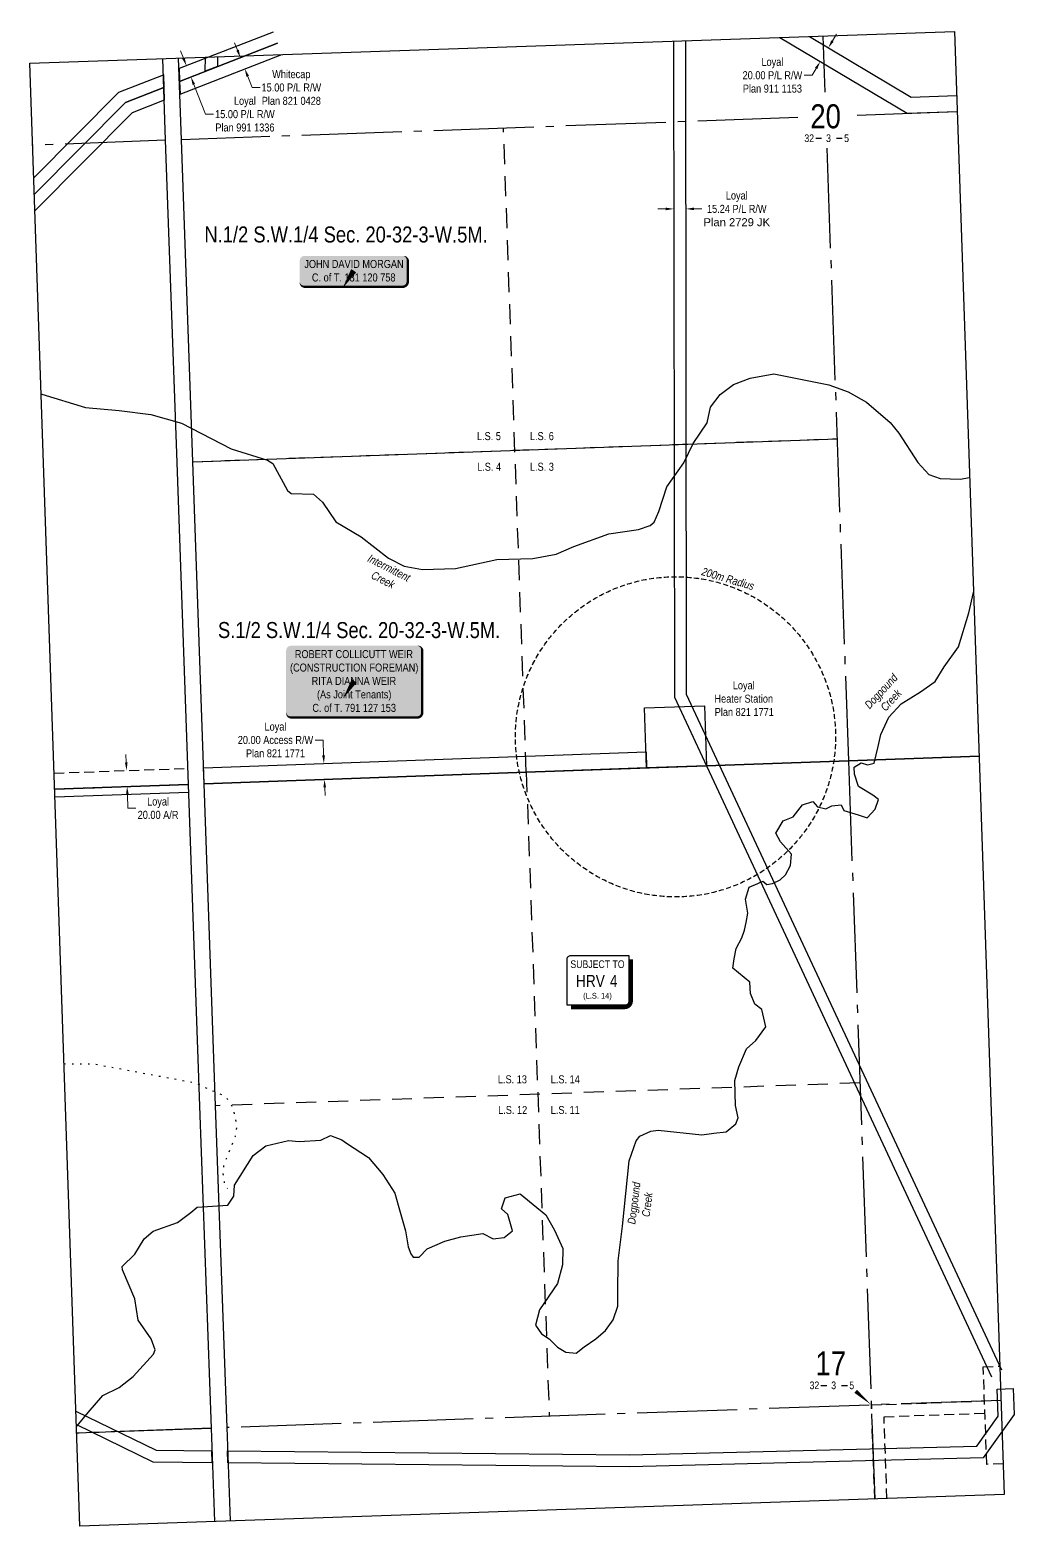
# Model space of a CAD drawing. Extents: x 679029 to 683305, y 5733976 to 5737714.
# Drawn here: x 679029 to 680259, y 5735648 to 5737517 of the extents above; entities that cross this region are included whole.
import ezdxf
from ezdxf.enums import TextEntityAlignment as Align

# ---------------------------------------------------------------- set-up
doc = ezdxf.new("R2010")
doc.units = 0
doc.header["$LTSCALE"] = 5
doc.header["$PDSIZE"] = 0.5
for name, pattern in [('foc-ACCESSROAD', [3.75, 2.5, -1.25]), ('foc-LSD', [8, 5, -3]), ('foc-QUARTERLINE', [33, 25, -3, 2, -3]), ('foc-TIELINE', [1.875, 1.25, -0.625]), ('foc-WHEELTRACKS', [2, 0.4, -1.6])]:
    doc.linetypes.add(name, pattern=pattern)
doc.layers.get('Defpoints').update_dxf_attribs({"color": 9})
for name, color, linetype in [('10', 1, 'Continuous'), ('9', 3, 'Continuous'), ('AS-OWNER', 7, 'Continuous'), ('AS-PHOTO', 7, 'Continuous'), ('C-AR', 13, 'foc-ACCESSROAD'), ('C-RW', 13, 'Continuous'), ('C-SYMBOL', 7, 'Continuous'), ('C-WS', 13, 'foc-ACCESSROAD'), ('CG-NOTES', 7, 'Continuous'), ('CTW', 7, 'Continuous'), ('F-RW', 190, 'Continuous'), ('L-SEC', 7, 'Continuous'), ('L-SECLBL', 7, 'Continuous'), ('L-SECQ', 8, 'foc-QUARTERLINE'), ('L-SECTION-LSD', 7, 'foc-LSD'), ('L-TITLEDB', 4, 'Continuous'), ('P-BUFFER-PURPLE', 187, 'foc-TIELINE'), ('P-BUFFER-PURPLE-T', 187, 'Continuous'), ('T-CREEK', 160, 'Continuous'), ('T-WATER-P3', 160, 'foc-WHEELTRACKS'), ('T-WATER-T', 170, 'Continuous')]:
    doc.layers.add(name, color=color, linetype=linetype)
for name, color, linetype, lineweight in [('C-AR-T', 13, 'Continuous', 9), ('C-RW-T', 13, 'Continuous', 9), ('C-WS-T', 13, 'Continuous', 9), ('F-RW-T', 190, 'Continuous', 9)]:
    doc.layers.add(name, color=color, linetype=linetype, lineweight=lineweight)
doc.styles.add('100L', font='ARIALN.TTF', dxfattribs={"height": 11})
doc.styles.add('175L', font='ARIALN.TTF', dxfattribs={"height": 20})
doc.styles.add('80', font='ARIALN.TTF', dxfattribs={"height": 10})
doc.styles.add('80CG', font='ARIALN.TTF', dxfattribs={"height": 10})
doc.styles.add('80L', font='ARIALN.TTF', dxfattribs={"height": 10})
doc.styles.add('foc-LtypeFont', font='ARIALN.TTF', dxfattribs={"height": 7.35})
doc.styles.add('HRV', font='ARIALN.TTF', dxfattribs={"height": 3})
doc.styles.add('SIMPLEX', font='ARIALN.TTF')
doc.linetypes.add('foc-TOPO-flowdirection-NOLINE', pattern='A,0,[">",foc-LtypeFont,S=0.3,R=0,X=0,Y=-0.945],-20,[">",foc-LtypeFont,S=0.3,R=0,X=0,Y=-0.945],0', length=20)
doc.dimstyles.new('Compass 5 000', dxfattribs={"dimscale": 5, "dimtxt": 9, "dimasz": 2, "dimexe": 0.2, "dimexo": 0.0625, "dimgap": 0.5, "dimtad": 0, "dimtih": 1, "dimtoh": 1, "dimzin": 0, "dimdsep": 46, "dimtxsty": '80CG', "dimcen": 0.1, "dimse1": 1, "dimse2": 1, "dimclrd": 256, "dimclrt": 256, "dimaunit": 1, "dimadec": 4, "dimazin": 0, "dimtfac": 0.06, "dimtofl": 0, "dimtmove": 0, "dimatfit": 1, "dimfxl": 0.2, "dimtolj": 1, "dimtzin": 0, "dimlwd": -1, "dimarcsym": 0})
picture_1 = doc.add_image_def('image1.jpg', size_in_pixel=(3412, 5400))

# ---------------------------------------------------------------- blocks, each defined once
blk = doc.blocks.new('L-SECLBL')
at = {"layer": '9', "color": 7}
for p, q in [((-5.1, -27.8), (-12.3, -27.8)), ((20.7, -27.8), (13.5, -27.8))]:
    blk.add_line(p, q, dxfattribs=at)
at = {"layer": '10', "color": 2, "style": 'SIMPLEX'}
blk.add_attdef('SEC', text='', height=30, dxfattribs=at).set_placement((0, 0), align=Align.MIDDLE)
at = {"layer": '10', "color": 5, "style": '80L'}
blk.add_attdef('TWP', text='', height=9.5, dxfattribs=at).set_placement((-14.4, -27.4), align=Align.MIDDLE_RIGHT)
blk.add_attdef('RGE', text='', height=9.5, dxfattribs=at).set_placement((3.6, -27.4), align=Align.MIDDLE_CENTER)
blk.add_attdef('MER', text='', height=9.5, dxfattribs=at).set_placement((23.2, -27.4), align=Align.MIDDLE_LEFT)
blk = doc.blocks.new('HRV')
blk.add_lwpolyline([(-35.1, 31.6), (37.2, 31.6), (37.2, -25.5, -0.414214), (32.2, -30.5), (-40.1, -30.5), (-40.1, 26.6, -0.414214)], format="xyb", close=True)
at = {"const_width": 5, "flags": 128}
blk.add_lwpolyline([(-35.1, -33), (32.2, -33, 0.414214), (39.7, -25.5), (39.7, 26.6)], format="xyb", dxfattribs=at)
at = {"style": '80L'}
blk.add_text('SUBJECT TO', height=9.5, dxfattribs=at).set_placement((-2, 13.1), align=Align.BOTTOM_CENTER)
blk.add_attdef('(N.W.1/4 00)', text='', height=7.12, dxfattribs=at).set_placement((-2, -24.4), align=Align.BOTTOM_CENTER)
at = {"layer": 'CTW', "color": 3, "style": 'HRV'}
blk.add_text('HRV', height=15, dxfattribs=at).set_placement((-10.9, -0.2), align=Align.MIDDLE_CENTER)
blk.add_attdef('0', text='', height=15, dxfattribs=at).set_placement((18.3, -0.2), align=Align.MIDDLE_CENTER)
blk = doc.blocks.new('*D672')
at = {"layer": 'C-RW-T', "color": 255, "transparency": 16777216}
for p, q in [((680031.8, 5737503.4), (680036.9, 5737512)), ((680011.4, 5737469.1), (680006.2, 5737460.5)), ((680006.2, 5737460.5), (679996.2, 5737460.5))]:
    blk.add_line(p, q, dxfattribs=at)
for points in [[(680030.3, 5737504.2), (680033.2, 5737502.5), (680026.6, 5737494.8)], [(680009.9, 5737470), (680012.8, 5737468.3), (680016.5, 5737477.7)]]:
    blk.add_solid(points, dxfattribs=at)
at = {"layer": 'Defpoints', "color": 0, "transparency": 16777216}
for p in [(680016.5, 5737500.8), (680006.4, 5737483.7), (680016.5, 5737477.7)]:
    blk.add_point(p, dxfattribs=at)
at = {"layer": 'C-RW-T', "color": 255, "transparency": 16777216, "insert": (679956.7, 5737460.5), "char_height": 10, "attachment_point": 5, "style": '80CG'}
blk.add_mtext('\\A1;Loyal\\P20.00 P/L R/W\\PPlan 911 1153', dxfattribs=at)
blk = doc.blocks.new('*D673')
at = {"layer": 'C-RW-T', "color": 255, "transparency": 16777216}
for p, q in [((679823.5, 5737293.6), (679813.5, 5737293.6)), ((679858.7, 5737293.6), (679868.7, 5737293.6))]:
    blk.add_line(p, q, dxfattribs=at)
for points in [[(679823.5, 5737295.2), (679823.5, 5737291.9), (679833.5, 5737293.6)], [(679858.7, 5737295.3), (679858.7, 5737292), (679848.7, 5737293.6)]]:
    blk.add_solid(points, dxfattribs=at)
at = {"layer": 'Defpoints', "color": 0, "transparency": 16777216}
for p in [(679848.7, 5737293.6), (679833.5, 5737282.3), (679848.7, 5737282.3)]:
    blk.add_point(p, dxfattribs=at)
at = {"layer": 'C-RW-T', "color": 255, "transparency": 16777216, "insert": (679912.2, 5737293.6), "char_height": 10, "attachment_point": 5, "style": '80CG'}
blk.add_mtext('\\A1;Loyal\\P15.24 P/L R/W\\P{\\fArial TUR|b0|i0|c0|p34;Plan 2729 JK}', dxfattribs=at)
blk = doc.blocks.new('*D674')
at = {"layer": 'Defpoints', "color": 0, "transparency": 16777216}
for p in [(679280.4, 5737477.9), (679285.9, 5737464), (679297.5, 5737468.5)]:
    blk.add_point(p, dxfattribs=at)
at = {"layer": 'F-RW-T', "color": 255, "transparency": 16777216}
for p, q in [((679288.4, 5737491.8), (679284.8, 5737501.1)), ((679301.1, 5737459.2), (679306.5, 5737445.2)), ((679306.5, 5737445.2), (679316.5, 5737445.2))]:
    blk.add_line(p, q, dxfattribs=at)
for points in [[(679290, 5737492.4), (679286.9, 5737491.2), (679292, 5737482.4)], [(679302.7, 5737459.8), (679299.5, 5737458.6), (679297.5, 5737468.5)]]:
    blk.add_solid(points, dxfattribs=at)
at = {"layer": 'F-RW-T', "color": 255, "transparency": 16777216, "insert": (679355.6, 5737445.2), "char_height": 10, "attachment_point": 5, "style": '80CG'}
blk.add_mtext('\\A1;Whitecap\\P15.00 P/L R/W\\PPlan 821 0428', dxfattribs=at)
blk = doc.blocks.new('*D675')
at = {"layer": 'C-RW-T', "color": 255, "transparency": 16777216}
for p, q in [((679220.9, 5737481.7), (679217.2, 5737491)), ((679233.8, 5737449.2), (679248.5, 5737411.9)), ((679248.5, 5737411.9), (679258.5, 5737411.9))]:
    blk.add_line(p, q, dxfattribs=at)
for points in [[(679222.4, 5737482.3), (679219.3, 5737481), (679224.6, 5737472.4)], [(679235.3, 5737449.8), (679232.2, 5737448.6), (679230.1, 5737458.5)]]:
    blk.add_solid(points, dxfattribs=at)
at = {"layer": 'Defpoints', "color": 0, "transparency": 16777216}
for p in [(679229.6, 5737474.3), (679230.1, 5737458.5), (679235.1, 5737460.4)]:
    blk.add_point(p, dxfattribs=at)
at = {"layer": 'C-RW-T', "color": 255, "transparency": 16777216, "insert": (679297.6, 5737411.9), "char_height": 10, "attachment_point": 5, "style": '80CG'}
blk.add_mtext('\\A1;Loyal\\P15.00 P/L R/W\\PPlan 991 1336', dxfattribs=at)
blk = doc.blocks.new('*D676')
at = {"layer": 'C-AR-T', "color": 255, "transparency": 16777216}
for p, q in [((679149.4, 5736602), (679149, 5736612)), ((679150.8, 5736562), (679151.4, 5736544.9)), ((679151.4, 5736544.9), (679161.4, 5736544.9))]:
    blk.add_line(p, q, dxfattribs=at)
for points in [[(679151, 5736602.1), (679147.7, 5736601.9), (679149.7, 5736592)], [(679152.5, 5736562.1), (679149.1, 5736561.9), (679150.4, 5736572)]]:
    blk.add_solid(points, dxfattribs=at)
at = {"layer": 'Defpoints', "color": 0, "transparency": 16777216}
for p in [(679149.7, 5736592), (679199.5, 5736593.8), (679200.3, 5736573.8)]:
    blk.add_point(p, dxfattribs=at)
at = {"layer": 'C-AR-T', "color": 255, "transparency": 16777216, "insert": (679189.1, 5736544.9), "char_height": 10, "attachment_point": 5, "style": '80CG'}
blk.add_mtext('\\A1;Loyal\\P20.00 A/R', dxfattribs=at)
blk = doc.blocks.new('*D677')
at = {"layer": 'C-AR-T', "color": 255, "transparency": 16777216}
for p, q in [((679395.2, 5736630.1), (679385.2, 5736630.1)), ((679395.9, 5736610.8), (679395.2, 5736630.1)), ((679397.3, 5736570.8), (679397.7, 5736560.9))]:
    blk.add_line(p, q, dxfattribs=at)
for points in [[(679397.6, 5736610.9), (679394.2, 5736610.8), (679396.3, 5736600.8)], [(679399, 5736570.9), (679395.7, 5736570.8), (679397, 5736580.8)]]:
    blk.add_solid(points, dxfattribs=at)
at = {"layer": 'Defpoints', "color": 0, "transparency": 16777216}
for p in [(679524.9, 5736605.4), (679396.3, 5736600.8), (679525.6, 5736585.4)]:
    blk.add_point(p, dxfattribs=at)
at = {"layer": 'C-AR-T', "color": 255, "transparency": 16777216, "insert": (679335.8, 5736630.1), "char_height": 10, "attachment_point": 5, "style": '80CG'}
blk.add_mtext('\\A1;Loyal\\P20.00 Access R/W\\PPlan 821 1771', dxfattribs=at)
blk = doc.blocks.new('*U678')
h = blk.add_hatch(color=59)
edge = h.paths.add_edge_path()
edge.add_line((-79, -45.5), (79, -45.5))
edge.add_arc((79, -39.5), 6, 270, 360)
edge.add_line((85, -39.5), (85, 38))
edge.add_arc((79, 38), 6, 0, 90)
edge.add_line((79, 44), (-79, 44))
edge.add_arc((-79, 38), 6, 90, 180)
edge.add_line((-85, 38), (-85, -39.5))
edge.add_arc((-79, -39.5), 6, 180, 270)
at = {"color": 1, "flags": 128}
blk.add_lwpolyline([(-79, -45.5, 3, 3, 0), (79, -45.5, 3, 3, 0.414214), (85, -39.5, 3, 3, 0), (85, 38, 3, 0, 0.414214), (79, 44, 0, 0, 0), (-79, 44, 0, 0, 0.414214), (-85, 38, 0, 0, 0), (-85, -39.5, 0, 3, 0.414214)], format="xyseb", close=True, dxfattribs=at)
blk.add_lwpolyline([(-13.8, -21.7, 0, 7.5, 0), (0, 0, 0, 0, 0)], format="xyseb", dxfattribs=at)
at = {"color": 1, "style": '80'}
blk.add_attdef('ENTER_TEXT_001', (-36, -5), '', height=10, dxfattribs=at)
blk = doc.blocks.new('*U679')
h = blk.add_hatch(color=59)
edge = h.paths.add_edge_path()
edge.add_line((-61.5, -20), (61.5, -20))
edge.add_arc((61.5, -14), 6, 270, 360)
edge.add_line((67.5, -14), (67.5, 12.5))
edge.add_arc((61.5, 12.5), 6, 0, 90)
edge.add_line((61.5, 18.5), (-61.5, 18.5))
edge.add_arc((-61.5, 12.5), 6, 90, 180)
edge.add_line((-67.5, 12.5), (-67.5, -14))
edge.add_arc((-61.5, -14), 6, 180, 270)
at = {"color": 1, "flags": 128}
blk.add_lwpolyline([(-61.5, -20, 3, 3, 0), (61.5, -20, 3, 3, 0.414214), (67.5, -14, 3, 3, 0), (67.5, 12.5, 3, 0, 0.414214), (61.5, 18.5, 0, 0, 0), (-61.5, 18.5, 0, 0, 0.414214), (-67.5, 12.5, 0, 0, 0), (-67.5, -14, 0, 3, 0.414214)], format="xyseb", close=True, dxfattribs=at)
blk.add_lwpolyline([(-13.8, -21.7, 0, 7.5, 0), (0, 0, 0, 0, 0)], format="xyseb", dxfattribs=at)
at = {"color": 1, "style": '80'}
blk.add_attdef('ENTER_TEXT_001', (-36, -5), '', height=10, dxfattribs=at)

msp = doc.modelspace()

# ---------------------------------------------------------------- linework, layer by layer
at = {"layer": '9', "color": 255}
for p, q in [((680018.108, 5737381.447), (680010.902, 5737381.447)), ((680043.894, 5737381.447), (680036.688, 5737381.447))]:
    msp.add_line(p, q, dxfattribs=at)
at = {"layer": 'C-AR', "color": 255}
for p, q in [((679059.201, 5736588.79), (679225.91, 5736594.722)), ((679059.882, 5736568.805), (679226.621, 5736574.738))]:
    msp.add_line(p, q, dxfattribs=at)
for points in [[(680084.61, 5735682.004), (680080.413, 5735799.481), (680221.769, 5735804.458)], [(680099.839, 5735682.523), (680096.185, 5735784.79), (680222.312, 5735789.231)]]:
    msp.add_lwpolyline(points, dxfattribs=at)
at = {"layer": 'C-RW', "color": 255, "flags": 128}
for points in [[(679332.906, 5737514.481), (679215.472, 5737468.867), (679216.042, 5737452.895), (679338.361, 5737500.438)], [(679833.193, 5737503.147), (679834.344, 5736683.786), (680230.494, 5735834.638)], [(680243.318, 5735843.074), (679849.574, 5736687.176), (679848.411, 5737503.665)], [(679966.061, 5737507.674), (680125.096, 5737413.036), (680187.536, 5737415.234)], [(680002.888, 5737508.929), (680130.026, 5737433.194), (680186.856, 5737435.198)], [(679263.421, 5737483.731), (679263.283, 5737471.428), (679248.061, 5737465.588), (679248.268, 5737483.215)], [(679033.858, 5737332.493), (679140.055, 5737439.439), (679195.69, 5737461.045), (679196.244, 5737445.173), (679148.448, 5737426.617), (679034.559, 5737311.923)], [(679086.357, 5735791.857), (679186.692, 5735742.858), (679255.84, 5735742.26), (679256.341, 5735727.247), (679183.158, 5735727.885), (679086.936, 5735774.881)]]:
    msp.add_lwpolyline(points, dxfattribs=at)
for points in [[(679796.751, 5736670.344), (679871.698, 5736672.987), (679874.472, 5736597.889), (679799.562, 5736595.212)], [(679245.98, 5736595.486), (679798.841, 5736615.22), (679799.562, 5736595.212), (679246.722, 5736575.457)], [(680212.341, 5735748.152), (680238.782, 5735785.391), (680237.567, 5735819.35), (680257.556, 5735820.041), (680258.694, 5735787.418), (680220.244, 5735733.455), (679778.437, 5735722.11), (679276.442, 5735727.024), (679275.909, 5735742.061), (679778.312, 5735737.106)]]:
    msp.add_lwpolyline(points, close=True, dxfattribs=at)
at = {"layer": 'C-WS', "color": 255}
for points in [[(680224.59, 5735725.254), (680220.252, 5735847.076), (680240.948, 5735847.814)], [(680245.099, 5735725.986), (680224.59, 5735725.254)]]:
    msp.add_lwpolyline(points, dxfattribs=at)
at = {"layer": 'F-RW', "color": 255, "flags": 128}
for points in [[(679338.361, 5737500.438), (679216.042, 5737452.895), (679216.578, 5737437.026), (679343.787, 5737486.47)], [(679034.559, 5737311.923), (679148.448, 5737426.617), (679196.244, 5737445.173), (679196.803, 5737429.299), (679156.817, 5737413.802), (679035.259, 5737291.378)]]:
    msp.add_lwpolyline(points, dxfattribs=at)
at = {"layer": 'L-SEC', "color": 255}
for p, q in [((679194.509, 5737481.383), (679198.126, 5737379.267)), ((679218.226, 5737379.989), (679214.611, 5737482.068)), ((679198.126, 5737379.267), (679212.373, 5736977.003)), ((679232.475, 5736977.723), (679218.226, 5737379.989)), ((679212.373, 5736977.003), (679226.621, 5736574.738)), ((679246.722, 5736575.457), (679232.475, 5736977.723)), ((680051.658, 5736604.247), (679649.191, 5736589.852)), ((679649.191, 5736589.852), (680051.658, 5736604.247)), ((680214.975, 5736610.025), (680051.658, 5736604.247)), ((680051.658, 5736604.247), (680214.975, 5736610.025)), ((679649.191, 5736589.852), (679246.722, 5736575.457)), ((679246.722, 5736575.457), (679649.191, 5736589.852)), ((679226.621, 5736574.738), (679059.888, 5736568.624)), ((679059.888, 5736568.624), (679226.621, 5736574.738)), ((679226.621, 5736574.738), (679240.943, 5736172.583)), ((679261.045, 5736173.296), (679246.722, 5736575.457)), ((679240.943, 5736172.583), (679255.265, 5735770.427)), ((679275.366, 5735771.135), (679261.045, 5736173.296)), ((679255.265, 5735770.427), (679259.413, 5735653.884)), ((679279.515, 5735654.569), (679275.366, 5735771.135))]:
    msp.add_line(p, q, dxfattribs=at)
at = {"layer": 'L-SECLBL', "flags": 128}
msp.add_lwpolyline([(680080.413, 5735799.481, 0, 5, 0), (680060.754, 5735816.525, 0, 0, 0)], format="xyseb", dxfattribs=at)
at = {"layer": 'L-SECQ', "color": 255}
for p, q in [((680019.714, 5737509.503), (680022.192, 5737439.263)), ((679988.35, 5737407.62), (679218.226, 5737379.989)), ((680187.552, 5737414.767), (680057.701, 5737410.108)), ((679198.126, 5737379.267), (679032.474, 5737373.099)), ((680024.661, 5737369.308), (680051.658, 5736604.247)), ((680051.658, 5736604.247), (680084.61, 5735682.004)), ((680242.4, 5735805.185), (679275.366, 5735771.135)), ((679255.265, 5735770.427), (679087.3, 5735764.185))]:
    msp.add_line(p, q, dxfattribs=at)
at = {"layer": 'L-SECTION-LSD', "color": 255}
for p, q in [((679649.191, 5736589.852), (679620.746, 5737394.431)), ((679232.475, 5736977.723), (680037.464, 5737006.481)), ((679649.191, 5736589.852), (679677.886, 5735785.308))]:
    msp.add_line(p, q, dxfattribs=at)
at = {"layer": 'L-SECTION-LSD'}
msp.add_line((680066.038, 5736201.785), (679261.045, 5736173.296), dxfattribs=at)
at = {"layer": 'L-TITLEDB', "color": 255, "flags": 128}
for points in [[(679226.97, 5736564.702), (679060.22, 5736558.889)], [(679087.289, 5735764.515), (679255.265, 5735770.427)]]:
    msp.add_lwpolyline(points, dxfattribs=at)
at = {"layer": 'P-BUFFER-PURPLE'}
msp.add_circle((679835.63, 5736634.099), 200, dxfattribs=at)
at = {"layer": 'T-CREEK', "flags": 128}
msp.add_lwpolyline([(679043.067, 5737062.245), (679043.67, 5737061.953), (679098.244, 5737045.524), (679140.668, 5737041.62), (679180.186, 5737036.806), (679218.242, 5737026.052), (679280.448, 5736994.07), (679325.84, 5736979.79), (679332.335, 5736975.752), (679350.957, 5736941.771), (679355.375, 5736938.024), (679383.368, 5736937.158), (679394.454, 5736927.386), (679411.334, 5736902.66), (679442.875, 5736883.92), (679477.046, 5736857.133), (679496.598, 5736847.123), (679519.46, 5736843.028), (679560.778, 5736844.438), (679612.586, 5736855.734), (679657.412, 5736857.055), (679686.683, 5736862.123), (679708.561, 5736871.837), (679752.314, 5736887.593), (679789.235, 5736893.134), (679803.889, 5736898.256), (679809.079, 5736902.328), (679814.968, 5736915.719), (679824.598, 5736946.207), (679846.111, 5736976.233), (679857.769, 5737000.426), (679875.05, 5737026.221), (679879.5, 5737045.842), (679891.554, 5737061.678), (679908.204, 5737074.144), (679928.975, 5737082.224), (679958.321, 5737087.544), (680027.192, 5737073.974), (680051.436, 5737065.154), (680074.293, 5737052.295), (680103.655, 5737026.889), (680114.883, 5737013.326), (680138.557, 5736976.934), (680152.286, 5736961.755), (680166.33, 5736956.921), (680191.19, 5736955.853), (680203.117, 5736957.985)], dxfattribs=at)
at = {"layer": 'T-CREEK'}
msp.add_lwpolyline([(679087.011, 5735772.682), (679088.178, 5735773.55), (679101.919, 5735789.943), (679120.231, 5735811.115), (679140.296, 5735821.275), (679158.126, 5735834.819), (679183.483, 5735862.835), (679185.347, 5735868.471), (679180.422, 5735882.242), (679164.254, 5735905.216), (679160.034, 5735931.841), (679144.634, 5735968.257), (679144.393, 5735972.61), (679159.963, 5735987.792), (679171.542, 5736006.864), (679183.171, 5736016.36), (679213.356, 5736027.279), (679230.091, 5736039.961), (679238.075, 5736046.584), (679276.108, 5736048.994), (679283.797, 5736060.153), (679284.74, 5736074.112), (679308.043, 5736111.198), (679323.657, 5736123.071), (679352.145, 5736130.017), (679365.313, 5736128.63), (679392.593, 5736130.246), (679404.711, 5736136.275), (679418.738, 5736130.694), (679424.703, 5736126.7), (679452.221, 5736108.438), (679469.956, 5736087.385), (679485.098, 5736064.124), (679489.164, 5736048.98), (679498.414, 5736016.848), (679501.743, 5735997.182), (679505.072, 5735988.324), (679507.989, 5735984.043), (679515.501, 5735983.895), (679525.488, 5735994.597), (679547.23, 5736004.033), (679567.587, 5736009.351), (679594.955, 5736013.631), (679607.918, 5736006.928), (679621.352, 5736008.543), (679631.781, 5736016.875), (679625.977, 5736037.229), (679618.111, 5736044.632), (679622.736, 5736058.053), (679641.385, 5736063.209), (679662.322, 5736046.295), (679673.802, 5736036.792), (679684.583, 5736017.728), (679694.766, 5735994.839), (679694.325, 5735974.688), (679688.05, 5735951.292), (679665.542, 5735918.393), (679660.593, 5735898.955), (679668.37, 5735888.213), (679677.65, 5735881.913), (679688.05, 5735871.535), (679698.42, 5735865.612), (679711.382, 5735864.131), (679721.398, 5735871.912), (679736.246, 5735881.913), (679748.03, 5735892.494), (679757.782, 5735905.713), (679763.585, 5735922.889), (679763.619, 5735939.004), (679763.98, 5735979.67), (679769.525, 5736022.783), (679777.938, 5736104.519), (679786.372, 5736129.229), (679791.22, 5736135.23), (679804.661, 5736141.463), (679813.81, 5736142.616), (679868.432, 5736137.065), (679883.716, 5736138.982), (679899.132, 5736140.463), (679911.004, 5736150.478), (679913.95, 5736158.272), (679910.533, 5736173.685), (679909.678, 5736204.646), (679914.922, 5736221.957), (679924.526, 5736244.208), (679936.163, 5736254.546), (679948.36, 5736272.006), (679943.587, 5736293.651), (679934.72, 5736300.193), (679929.358, 5736313.278), (679928.474, 5736327.668), (679907.263, 5736344.965), (679908.736, 5736356.596), (679911.642, 5736369.706), (679918.458, 5736383.168), (679921.669, 5736392.483), (679923.878, 5736402.162), (679925.882, 5736413.658), (679923.289, 5736431.211), (679927.502, 5736446.167), (679938.52, 5736450.703), (679944.913, 5736453.611), (679949.568, 5736449.545), (679956.815, 5736450.999), (679966.601, 5736455.456), (679973.106, 5736461.741), (679979.499, 5736473.358), (679980.501, 5736487.614), (679966.713, 5736503.027), (679960.91, 5736513.769), (679970.337, 5736529.007), (679982.486, 5736534.335), (679994.465, 5736549.064), (680007.103, 5736553.264), (680013.202, 5736546.735), (680023.513, 5736543.976), (680031.054, 5736547.906), (680042.544, 5736549.064), (680045.873, 5736542.091), (680064.02, 5736536.572), (680075.215, 5736533.086), (680084.929, 5736543.789), (680089.297, 5736555.781), (680082.02, 5736561.179), (680064.433, 5736571.962), (680059.454, 5736587.469), (680059.012, 5736596.367), (680067.467, 5736601.63), (680075.362, 5736599.086), (680083.876, 5736601.267), (680089.041, 5736622.017), (680092.005, 5736637.107), (680102.232, 5736658.785), (680117.442, 5736675.274), (680141.889, 5736690.201), (680159.91, 5736703.209), (680171.26, 5736721.732), (680189.083, 5736746.584), (680202.149, 5736788.905), (680207.93, 5736814.565), (680208.002, 5736814.651)], dxfattribs=at)
at = {"layer": 'T-WATER-P3', "flags": 128}
msp.add_lwpolyline([(679071.569, 5736225.818), (679108.912, 5736225.587), (679234.778, 5736202.015), (679269.183, 5736186.787), (679274.697, 5736183.045), (679282.922, 5736170.524), (679287.32, 5736148.355), (679285.501, 5736134.656), (679271.02, 5736099.021), (679269.995, 5736090.177), (679272.168, 5736073.619), (679276.045, 5736069.76)], dxfattribs=at)

# ---------------------------------------------------------------- block references
at = {"layer": 'AS-OWNER'}
ref = msp.add_blockref('*U679', (679433.563, 5737216.39), dxfattribs=at)
ref.add_attrib('ENTER_TEXT_001', 'JOHN DAVID MORGAN', (679371.837, 5737219.809), dxfattribs={"layer": '0', "color": 1, "height": 10, "style": '80'})
ref.add_attrib('ENTER_TEXT_002', 'C. of T. 131 120 758', (679381.319, 5737202.965), dxfattribs={"layer": '0', "color": 1, "height": 10, "style": '80'})
ref = msp.add_blockref('*U678', (679434.145, 5736703.867), dxfattribs=at)
ref.add_attrib('ENTER_TEXT_001', 'ROBERT COLLICUTT WEIR', (679359.96, 5736732.46), dxfattribs={"layer": '0', "color": 1, "height": 10, "style": '80'})
ref.add_attrib('ENTER_TEXT_002', '(CONSTRUCTION FOREMAN)', (679353.978, 5736715.616), dxfattribs={"layer": '0', "color": 1, "height": 10, "style": '80'})
ref.add_attrib('ENTER_TEXT_003', 'RITA DIANNA WEIR', (679380.966, 5736698.949), dxfattribs={"layer": '0', "color": 1, "height": 10, "style": '80'})
ref.add_attrib('ENTER_TEXT_004', '(As Joint Tenants)', (679387.665, 5736682.112), dxfattribs={"layer": '0', "color": 1, "height": 10, "style": '80'})
ref.add_attrib('ENTER_TEXT_005', 'C. of T. 791 127 153', (679381.914, 5736665.268), dxfattribs={"layer": '0', "color": 1, "height": 10, "style": '80'})
at = {"layer": 'CG-NOTES', "color": 2, "xscale": 0.999829, "yscale": 0.999829, "zscale": 0.999829}
msp.add_blockref('HRV', (679740.17, 5736329.371), dxfattribs=at).add_auto_attribs({'(N.W.1/4 00)': '(L.S. 14)', '0': '4'})
at = {"layer": 'L-SECLBL', "color": 6}
msp.add_blockref('L-SECLBL', (680029.64, 5735851.356), dxfattribs=at).add_auto_attribs({'SEC': '17', 'TWP': '32', 'RGE': '3', 'MER': '5'})

# ---------------------------------------------------------------- texts
at = {"layer": '10', "color": 255, "style": 'SIMPLEX'}
msp.add_text('20', height=30, dxfattribs=at).set_placement((680023.19, 5737409.278), align=Align.MIDDLE)
at = {"layer": '10', "color": 255, "style": '80L'}
msp.add_text('32', height=9.5, dxfattribs=at).set_placement((680008.756, 5737381.909), align=Align.MIDDLE_RIGHT)
msp.add_text('3', height=9.5, dxfattribs=at).set_placement((680026.812, 5737381.909), align=Align.MIDDLE_CENTER)
msp.add_text('5', height=9.5, dxfattribs=at).set_placement((680046.358, 5737381.909), align=Align.MIDDLE_LEFT)
at = {"layer": 'C-SYMBOL', "color": 255, "style": '175L'}
for s, p in [('N.1/2 S.W.1/4 Sec. 20-32-3-W.5M.', (679424.01, 5737245.66)), ('S.1/2 S.W.1/4 Sec. 20-32-3-W.5M.', (679440.312, 5736751.453))]:
    msp.add_text(s, height=19.99892, rotation=359.979326, dxfattribs=at).set_placement(p, align=Align.BOTTOM_CENTER)
at = {"layer": 'C-WS-T', "color": 255, "insert": (679878.5, 5736703.416), "char_height": 9.99465, "attachment_point": 1, "style": '80L'}
msp.add_mtext_dynamic_manual_height_columns('\\pi28.727;Loyal\\P\\pi5.8334;Heater Station\\P\\pi6.1607;Plan 821 1771', width=83.17702, gutter_width=50, heights=[0], dxfattribs=at)
at = {"layer": 'P-BUFFER-PURPLE-T', "insert": (679870.251, 5736845.945), "char_height": 10, "attachment_point": 1, "rotation": 343.481105, "style": '80L'}
msp.add_mtext_dynamic_manual_height_columns('{\\fArial Narrow|b0|i1|c0|p34;200m Radius}', width=67.15321, gutter_width=50, heights=[0], dxfattribs=at)
at = {"layer": 'T-WATER-T', "char_height": 10.00193, "attachment_point": 1, "style": '80L'}
for s, width, insert, rotation in [('\\pi15.613;{\\fArial Narrow|b0|i1|c0|p34;Intermittent\\P\\pi29.156;Creek}', 88.44052, (679440.584, 5736869.75), 332.889017), ('\\pi0.3309;{\\fArial Narrow|b0|i1|c0|p34;Dogpound\\P\\pi11.708;Creek}', 53.54378, (680070.667, 5736674.86), 47.310872), ('\\pi0.3309;{\\fArial Narrow|b0|i1|c0|p34;Dogpound\\P\\pi11.708;Creek}', 53.54378, (679775.399, 5736025.625), 82.869737)]:
    msp.add_mtext_dynamic_manual_height_columns(s, width=width, gutter_width=50, heights=[0], dxfattribs=dict(at, insert=insert, rotation=rotation))

# ---------------------------------------------------------------- dimensions: what is measured, and where the dimension line sits
at = {"layer": 'C-AR-T'}
for base, p1, p2, angle, text, picture, middle in [((679396.258, 5736600.85), (679525.586, 5736585.431), (679524.871, 5736605.44), 92.044275, 'Loyal\\P20.00 Access R/W\\PPlan 821 1771', '*D677', (679335.808, 5736630.072)), ((679149.733, 5736592.012), (679200.258, 5736573.772), (679199.546, 5736593.784), 92.037855, 'Loyal\\P20.00 A/R', '*D676', (679189.144, 5736544.899))]:
    dim = msp.add_linear_dim(base=base, p1=p1, p2=p2, angle=angle, text=text, dimstyle='Compass 5 000', override={"dimclrd": 255, "dimclrt": 255}, dxfattribs=at)
    dim.commit()
    dim.dimension.update_dxf_attribs({"geometry": picture, "text_midpoint": middle, "dimtype": 161})
at = {"layer": 'C-RW-T', "color": 3}
for p1, p2, distance, text, picture, middle in [((680016.525, 5737500.806), (680006.361, 5737483.724), 11.771, 'Loyal\\P20.00 P/L R/W\\PPlan 911 1153', '*D672', (679956.71, 5737460.518)), ((679833.503, 5737282.322), (679848.726, 5737282.344), 11.26, 'Loyal\\P15.24 P/L R/W\\P{\\fArial TUR|b0|i0|c0|p34;Plan 2729 JK}', '*D673', (679912.21, 5737293.632))]:
    dim = msp.add_aligned_dim(p1=p1, p2=p2, distance=distance, text=text, dimstyle='Compass 5 000', override={"dimclrd": 255, "dimclrt": 255}, dxfattribs=at)
    dim.commit()
    dim.dimension.update_dxf_attribs({"geometry": picture, "text_midpoint": middle})
at = {"layer": 'C-RW-T'}
dim = msp.add_linear_dim(base=(679230.085, 5737458.462), p1=(679229.574, 5737474.344), p2=(679235.084, 5737460.444), angle=291.624916, text='Loyal\\P15.00 P/L R/W\\PPlan 991 1336', dimstyle='Compass 5 000', override={"dimclrd": 255, "dimclrt": 255}, dxfattribs=at)
dim.commit()
dim.dimension.update_dxf_attribs({"geometry": '*D675', "text_midpoint": (679297.612, 5737411.945), "dimtype": 161})
at = {"layer": 'F-RW-T'}
dim = msp.add_linear_dim(base=(679297.476, 5737468.476), p1=(679280.443, 5737477.926), p2=(679285.871, 5737463.965), angle=291.24426, text='Whitecap\\P15.00 P/L R/W\\PPlan 821 0428', dimstyle='Compass 5 000', override={"dimclrd": 255, "dimclrt": 255}, dxfattribs=at)
dim.commit()
dim.dimension.update_dxf_attribs({"geometry": '*D674', "text_midpoint": (679355.594, 5737445.244), "dimtype": 161})

# ---------------------------------------------------------------- pictures from other files: only their frames are drawn
at = {"layer": 'AS-PHOTO'}
image = msp.add_image(picture_1, insert=(679091.254, 5735648.154), size_in_units=(1155.827, 1828.649), rotation=1.951667, dxfattribs=at)
image.dxf.flags = 7

# ---------------------------------------------------------------- next in the draw order: texts
at = {"layer": 'L-SECTION-LSD', "color": 255, "char_height": 10, "attachment_point": 1, "style": '100L', "bg_fill": 2}
for s, width, insert in [('\\pi1.7586;L.S. 5', 30.40114, (679585.76, 5737014.776)), ('L.S. 6', 30.48313, (679653.719, 5737014.776)), ('\\pi1.986;L.S. 4', 30.53989, (679585.76, 5736976.491)), ('L.S. 3', 30.37591, (679653.719, 5736976.491))]:
    msp.add_mtext_dynamic_manual_height_columns(s, width=width, gutter_width=55, heights=[0], dxfattribs=dict(at, insert=insert))
at = {"layer": 'L-SECTION-LSD', "char_height": 10, "attachment_point": 1, "style": '100L', "bg_fill": 3, "box_fill_scale": 1.5, "bg_fill_color": 256, "bg_fill_transparency": 0}
for s, width, insert in [('\\pi1.8888;L.S. 13', 36.83422, (679611.787, 5736211.235)), ('L.S. 14', 36.9982, (679679.746, 5736211.235)), ('\\pi2.2277;L.S. 12', 37.11172, (679611.787, 5736172.95)), ('L.S. 11', 36.4495, (679679.746, 5736172.95))]:
    msp.add_mtext_dynamic_manual_height_columns(s, width=width, gutter_width=55, heights=[0], dxfattribs=dict(at, insert=insert))

# ---------------------------------------------------------------- next in the draw order: linework, layer by layer
at = {"layer": 'L-TITLEDB', "color": 255}
msp.add_line((679232.475, 5736977.723), (680037.464, 5737006.481), dxfattribs=at)
at = {"layer": 'T-CREEK', "linetype": 'foc-TOPO-flowdirection-NOLINE', "flags": 128}
for points in [[(679043.067, 5737062.245), (679043.67, 5737061.953), (679098.244, 5737045.524), (679140.668, 5737041.62), (679180.186, 5737036.806), (679218.242, 5737026.052), (679280.448, 5736994.07), (679325.84, 5736979.79), (679332.335, 5736975.752), (679350.957, 5736941.771), (679355.375, 5736938.024), (679383.368, 5736937.158), (679394.454, 5736927.386), (679411.334, 5736902.66), (679442.875, 5736883.92), (679477.046, 5736857.133), (679496.598, 5736847.123), (679519.46, 5736843.028), (679560.778, 5736844.438), (679612.586, 5736855.734), (679657.412, 5736857.055), (679686.683, 5736862.123), (679708.561, 5736871.837), (679752.314, 5736887.593), (679789.235, 5736893.134), (679803.889, 5736898.256), (679809.079, 5736902.328), (679814.968, 5736915.719), (679824.598, 5736946.207), (679846.111, 5736976.233), (679857.769, 5737000.426), (679875.05, 5737026.221), (679879.5, 5737045.842), (679891.554, 5737061.678), (679908.204, 5737074.144), (679928.975, 5737082.224), (679958.321, 5737087.544), (680027.192, 5737073.974), (680051.436, 5737065.154), (680074.293, 5737052.295), (680103.655, 5737026.889), (680114.883, 5737013.326), (680138.557, 5736976.934), (680152.286, 5736961.755), (680166.33, 5736956.921), (680191.19, 5736955.853), (680203.117, 5736957.985)], [(679087.011, 5735772.682), (679088.178, 5735773.55), (679101.919, 5735789.943), (679120.231, 5735811.115), (679140.296, 5735821.275), (679158.126, 5735834.819), (679183.483, 5735862.835), (679185.347, 5735868.471), (679180.422, 5735882.242), (679164.254, 5735905.216), (679160.034, 5735931.841), (679144.634, 5735968.257), (679144.393, 5735972.61), (679159.963, 5735987.792), (679171.542, 5736006.864), (679183.171, 5736016.36), (679213.356, 5736027.279), (679230.091, 5736039.961), (679238.075, 5736046.584), (679276.108, 5736048.994), (679283.797, 5736060.153), (679284.74, 5736074.112), (679308.043, 5736111.198), (679323.657, 5736123.071), (679352.145, 5736130.017), (679365.313, 5736128.63), (679392.593, 5736130.246), (679404.711, 5736136.275), (679418.738, 5736130.694), (679424.703, 5736126.7), (679452.221, 5736108.438), (679469.956, 5736087.385), (679485.098, 5736064.124), (679489.164, 5736048.98), (679498.414, 5736016.848), (679501.743, 5735997.182), (679505.072, 5735988.324), (679507.989, 5735984.043), (679515.501, 5735983.895), (679525.488, 5735994.597), (679547.23, 5736004.033), (679567.587, 5736009.351), (679594.955, 5736013.631), (679607.918, 5736006.928), (679621.352, 5736008.543), (679631.781, 5736016.875), (679625.977, 5736037.229), (679618.111, 5736044.632), (679622.736, 5736058.053), (679641.385, 5736063.209), (679662.322, 5736046.295), (679673.802, 5736036.792), (679684.583, 5736017.728), (679694.766, 5735994.839), (679694.325, 5735974.688), (679688.05, 5735951.292), (679665.542, 5735918.393), (679660.593, 5735898.955), (679668.37, 5735888.213), (679677.65, 5735881.913), (679688.05, 5735871.535), (679698.42, 5735865.612), (679711.382, 5735864.131), (679721.398, 5735871.912), (679736.246, 5735881.913), (679748.03, 5735892.494), (679757.782, 5735905.713), (679763.585, 5735922.889), (679763.619, 5735939.004), (679763.98, 5735979.67), (679769.525, 5736022.783), (679777.938, 5736104.519), (679786.372, 5736129.229), (679791.22, 5736135.23), (679804.661, 5736141.463), (679813.81, 5736142.616), (679868.432, 5736137.065), (679883.716, 5736138.982), (679899.132, 5736140.463), (679911.004, 5736150.478), (679913.95, 5736158.272), (679910.533, 5736173.685), (679909.678, 5736204.646), (679914.922, 5736221.957), (679924.526, 5736244.208), (679936.163, 5736254.546), (679948.36, 5736272.006), (679943.587, 5736293.651), (679934.72, 5736300.193), (679929.358, 5736313.278), (679928.474, 5736327.668), (679907.263, 5736344.965), (679908.736, 5736356.596), (679911.642, 5736369.706), (679918.458, 5736383.168), (679921.669, 5736392.483), (679923.878, 5736402.162), (679925.882, 5736413.658), (679923.289, 5736431.211), (679927.502, 5736446.167), (679938.52, 5736450.703), (679944.913, 5736453.611), (679949.568, 5736449.545), (679956.815, 5736450.999), (679966.601, 5736455.456), (679973.106, 5736461.741), (679979.499, 5736473.358), (679980.501, 5736487.614), (679966.713, 5736503.027), (679960.91, 5736513.769), (679970.337, 5736529.007), (679982.486, 5736534.335), (679994.465, 5736549.064), (680007.103, 5736553.264), (680013.202, 5736546.735), (680023.513, 5736543.976), (680031.054, 5736547.906), (680042.544, 5736549.064), (680045.873, 5736542.091), (680064.02, 5736536.572), (680075.215, 5736533.086), (680084.929, 5736543.789), (680089.297, 5736555.781), (680082.02, 5736561.179), (680064.433, 5736571.962), (680059.454, 5736587.469), (680059.012, 5736596.367), (680067.467, 5736601.63), (680075.362, 5736599.086), (680083.876, 5736601.267), (680089.041, 5736622.017), (680092.005, 5736637.107), (680102.232, 5736658.785), (680117.442, 5736675.274), (680141.889, 5736690.201), (680159.91, 5736703.209), (680171.26, 5736721.732), (680189.083, 5736746.584), (680202.149, 5736788.905), (680207.93, 5736814.565), (680208.002, 5736814.651)]]:
    msp.add_lwpolyline(points, dxfattribs=at)

doc.saveas('drawing.dxf')
